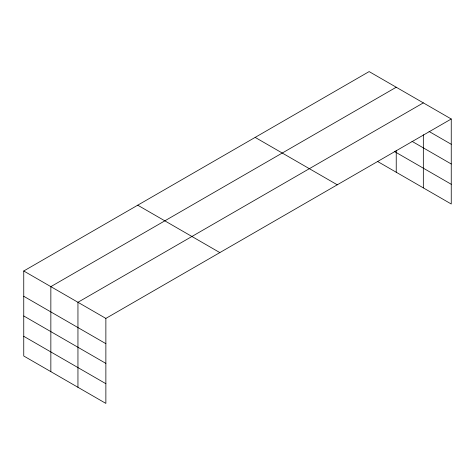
<?xml version="1.0" encoding="UTF-8"?>
<svg xmlns="http://www.w3.org/2000/svg" width="475" height="475" viewBox="0 0 475 475"><rect width="100%" height="100%" fill="white"/><g stroke="black" fill="none" stroke-linecap="round" stroke-linejoin="round"><path stroke-width="0.71" d="M451.25 118.993L369.134 71.588L23.75 270.993L23.75 356.007L105.866 403.412L105.866 318.404L451.25 118.993L451.25 204.007L377.328 161.328M423.332 134.722L423.332 187.886M396.233 87.234L50.849 286.639L50.849 371.652M423.332 102.879L77.948 302.284L77.948 387.297M429.044 131.45L451.25 144.275M411.985 141.318L451.25 163.988M394.345 151.442L451.25 184.294M255.158 137.394L337.274 184.799M137.726 205.188L219.842 252.599M23.75 270.993L105.866 318.404M23.75 296.269L105.866 343.68M23.75 315.982L105.866 363.393M23.75 336.294L105.866 383.699M396.233 150.355L396.233 172.241"/></g></svg>
